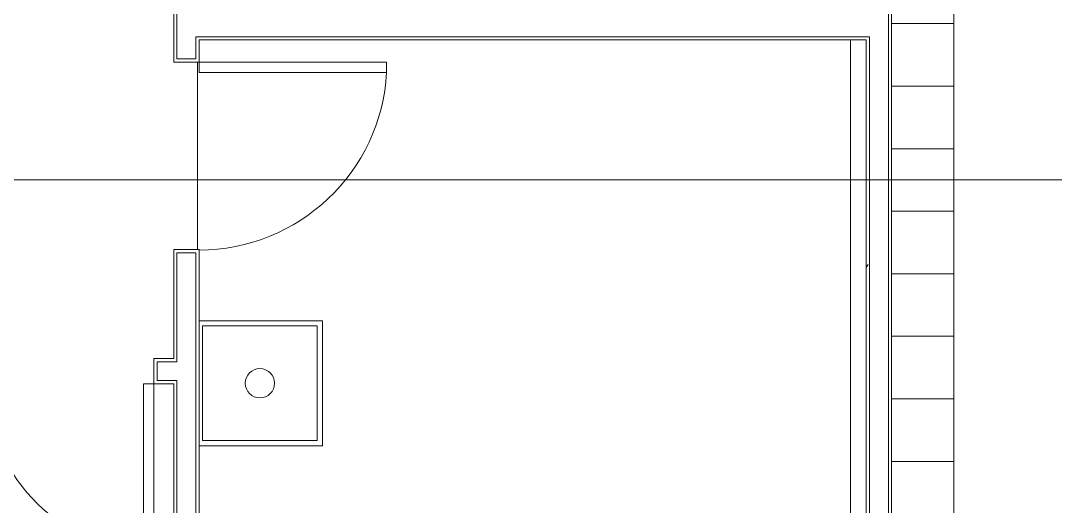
# Model space of a CAD drawing. Header units: inches. Extents: x 25369 to 33161, y -23509 to -20274.
# Drawn here: x 31069.7 to 31268.4, y -22651.3 to -22558.1 of the extents above; entities that cross this region are included whole.
import ezdxf

# ---------------------------------------------------------------- set-up
doc = ezdxf.new("R2010")
doc.units = ezdxf.units.IN
doc.header["$MEASUREMENT"] = 0
for name, color, linetype, lineweight in [('A-AREA', 32, 'Continuous', 70), ('A-DOOR', 31, 'Continuous', 13), ('A-FLOR', 192, 'Continuous', 13), ('A-WALL', 113, 'Continuous', 13), ('A-WALL-PATT', 111, 'Continuous', 25), ('G-ANNO-SYMB', 111, 'Continuous', 9), ('I-FURN', 30, 'Continuous', 13), ('I-WALL', 2, 'Continuous', 13), ('P-SANR-FIXT', 6, 'Continuous', 13)]:
    doc.layers.add(name, color=color, linetype=linetype, lineweight=lineweight)
pattern_1 = [(0, (5929.126, 0), (61.44, 15.36), [2.534, -43.546, 2.534, -43.546, -245.76]), (0, (5929.126, 0), (61.44, 15.36), [-92.16, 2.534, -89.626, 2.534, -43.546, -107.52]), (0, (5929.126, 0), (61.44, 15.36), [-230.4, 2.534, -28.186, 2.534, -74.266]), (120, (5952.166, 7.68), (-44.02215, 45.528601), [2.534, -43.546, 2.534, -43.546, -245.76]), (120, (5952.166, 7.68), (-44.02215, 45.528601), [-92.16, 2.534, -89.626, 2.534, -43.546, -107.52]), (120, (5952.166, 7.68), (-44.02215, 45.528601), [-230.4, 2.534, -28.186, 2.534, -74.266]), (240, (5959.846, 38.4), (-17.41785, -60.888601), [2.534, -43.546, 2.534, -43.546, -245.76]), (240, (5959.846, 38.4), (-17.41785, -60.888601), [-92.16, 2.534, -89.626, 2.534, -43.546, -107.52]), (240, (5959.846, 38.4), (-17.41785, -60.888601), [-230.4, 2.534, -28.186, 2.534, -74.266])]

# ---------------------------------------------------------------- blocks, each defined once
blk = doc.blocks.new('Locker-Double Stacked - 12_ x 12_-11070-Overall Floor Plan')
at = {"layer": 'I-FURN', "color": 43, "lineweight": 9}
for p, q in [((6, 6), (-6, 6)), ((-6, 6), (-6, -6)), ((6, -6), (6, 6)), ((-6, -6), (6, -6))]:
    blk.add_line(p, q, dxfattribs=at)
blk = doc.blocks.new('Locker Rooms and Restrooms_rvt-2-Overall Floor Plan')
at = {"color": 43, "lineweight": 9, "rotation": 270}
for p in [(25313.77, -22552.68), (25313.77, -22564.68), (25313.77, -22576.68), (25313.77, -22588.68), (25313.77, -22600.68), (25313.77, -22612.68), (25313.77, -22624.68), (25313.77, -22636.68), (25313.77, -22648.68)]:
    blk.add_blockref('Locker-Double Stacked - 12_ x 12_-11070-Overall Floor Plan', p, dxfattribs=at)
blk = doc.blocks.new('Struct_Xcel_Sports Complex_rvt-2-Overall Floor Plan')
at = {"layer": 'A-FLOR', "color": 43, "lineweight": 9}
blk.add_line((25174.52, -22602.05), (25174.52, -22566.05), dxfattribs=at)
blk = doc.blocks.new('Single-Flush - 32_ x 84_-1272610-Overall Floor Plan')
at = {"layer": 'A-DOOR', "color": 7}
for p, q in [((14, -2.44), (14, -34.44)), ((16, -2.44), (14, -2.44)), ((16, -2.44), (16, -34.44)), ((16, -34.44), (14, -34.44))]:
    blk.add_line(p, q, dxfattribs=at)
at = {"layer": 'A-DOOR', "color": 43, "lineweight": 9}
blk.add_arc((16, -2.44), 32.07, 180, 266.4241, dxfattribs=at)
blk = doc.blocks.new('Single-Flush - 36_ x 84_-1318909-Overall Floor Plan')
at = {"layer": 'A-DOOR', "color": 7}
for p, q in [((16, -2.44), (16, -38.45)), ((18, -2.44), (16, -2.44)), ((18, -2.44), (18, -38.45)), ((18, -38.45), (16, -38.45))]:
    blk.add_line(p, q, dxfattribs=at)
at = {"layer": 'A-DOOR', "color": 43, "lineweight": 9}
blk.add_arc((18, -2.44), 36.07, 180, 266.8211, dxfattribs=at)
blk = doc.blocks.new('Basin_Mop_Service-24x24-Zurn-Z1996-24 - 24 x 24 x 10-1384526-Overall Floor Plan')
at = {"layer": 'P-SANR-FIXT', "color": 43, "lineweight": 9}
for p, q in [((-11.69, 12), (12, 12)), ((12, 12), (12, -12)), ((-11, -11), (-11, 11)), ((-11, 11), (11, 11)), ((11, 11), (11, -11)), ((11, -11), (-11, -11)), ((12, -12), (-11.69, -12))]:
    blk.add_line(p, q, dxfattribs=at)
blk.add_circle((0, 0), 2.81, dxfattribs=at)

msp = doc.modelspace()

# ---------------------------------------------------------------- hatches: boundary and pattern name
at = {"layer": 'A-WALL-PATT', "lineweight": 9}
h = msp.add_hatch(dxfattribs=at)
h.set_pattern_fill('FP_17', color=253, style=0, pattern_type=2)
h.set_pattern_definition(pattern_1)
h.paths.add_polyline_path([(31099.7, -22787.3), (31099.7, -22627.18), (31099.08, -22627.18), (31099.08, -22787.3)], flags=0)
h.paths.add_polyline_path([(31099.7, -22623.55), (31099.7, -22602.68), (31101.52, -22602.68), (31101.52, -22602.05), (31099.08, -22602.05), (31099.08, -22623.55)], flags=0)
h.paths.add_polyline_path([(31099.95, -22566.05), (31101.52, -22566.05), (31101.52, -22565.43), (31099.7, -22565.43), (31099.7, -22553.68), (31101.52, -22553.68), (31101.52, -22553.05), (31099.08, -22553.05), (31099.08, -22566.05)], flags=0)
h.paths.add_polyline_path([(31101.52, -22517.05), (31101.52, -22516.43), (31099.7, -22516.43), (31099.7, -22405.68), (31101.52, -22405.68), (31101.52, -22405.05), (31099.08, -22405.05), (31099.08, -22517.05), (31099.95, -22517.05)], flags=0)
h.paths.add_polyline_path([(31099.08, -22373.05), (31101.52, -22373.05), (31101.52, -22372.43), (31099.7, -22372.43), (31099.7, -22369.55), (31099.08, -22369.55)], flags=0)
h = msp.add_hatch(dxfattribs=at)
h.set_pattern_fill('FP_17', color=253, style=0, pattern_type=2)
h.set_pattern_definition(pattern_1)
h.paths.add_polyline_path([(31103.33, -22787.3), (31103.95, -22787.3), (31103.95, -22602.05), (31101.52, -22602.05), (31101.52, -22602.68), (31103.33, -22602.68), (31103.33, -22786.55)], flags=0)
h.paths.add_polyline_path([(31103.95, -22566.05), (31103.95, -22561.18), (31103.33, -22561.18), (31103.33, -22565.43), (31101.52, -22565.43), (31101.52, -22566.05)], flags=0)
h.paths.add_polyline_path([(31103.33, -22557.55), (31103.95, -22557.55), (31103.95, -22553.05), (31101.52, -22553.05), (31101.52, -22553.68), (31103.33, -22553.68)], flags=0)
h.paths.add_polyline_path([(31101.52, -22517.05), (31103.95, -22517.05), (31103.95, -22405.05), (31101.52, -22405.05), (31101.52, -22405.68), (31103.33, -22405.68), (31103.33, -22516.43), (31101.52, -22516.43)], flags=0)
h.paths.add_polyline_path([(31103.95, -22373.05), (31103.95, -22369.55), (31099.7, -22369.55), (31099.7, -22370.18), (31103.33, -22370.18), (31103.33, -22372.43), (31101.52, -22372.43), (31101.52, -22373.05)], flags=0)
h = msp.add_hatch(dxfattribs=at)
h.set_pattern_fill('FP_17', color=253, style=0, pattern_type=2)
h.set_pattern_definition(pattern_1)
h.paths.add_polyline_path([(31232.08, -22787.3), (31232.7, -22787.3), (31232.7, -22561.18), (31232.08, -22561.18), (31232.08, -22786.55)], flags=0)
h.paths.add_polyline_path([(31232.08, -22557.55), (31232.7, -22557.55), (31232.7, -22369.55), (31232.08, -22369.55), (31232.08, -22556.93)], flags=0)
h = msp.add_hatch(dxfattribs=at)
h.set_pattern_fill('FP_17', color=253, style=0, pattern_type=2)
h.set_pattern_definition(pattern_1)
h.paths.add_polyline_path([(31236.33, -22787.3), (31236.95, -22787.3), (31236.93, -22768.76), (31236.33, -22768.76), (31236.33, -22786.55)], flags=0)
h.paths.add_polyline_path([(31236.93, -22767.96), (31236.95, -22767.96), (31236.95, -22369.55), (31236.33, -22369.55), (31236.33, -22767.96)], flags=0)
h = msp.add_hatch(dxfattribs=at)
h.set_pattern_fill('FP_17', color=253, style=0, pattern_type=2)
h.set_pattern_definition(pattern_1)
h.paths.add_polyline_path([(31095.27, -22625.37), (31095.89, -22625.37), (31095.89, -22623.55), (31099.08, -22623.55), (31099.08, -22622.93), (31095.27, -22622.93)], flags=0)
h.paths.add_polyline_path([(31062.64, -22625.37), (31063.27, -22625.37), (31063.27, -22622.93), (31043.39, -22622.93), (31043.39, -22623.55), (31062.64, -22623.55)], flags=0)
h.paths.add_polyline_path([(30899.45, -22623.55), (31039.77, -22623.55), (31039.77, -22622.93), (30899.45, -22622.93)], flags=0)

# ---------------------------------------------------------------- linework, layer by layer
at = {"layer": 'A-AREA', "color": 43, "lineweight": 9}
msp.add_line((31229.02, -22561.8), (31229.02, -22786.55), dxfattribs=at)
at = {"layer": 'A-WALL', "color": 7}
for p, q in [((31236.33, -22370.3), (31236.33, -22767.96)), ((31099.7, -22553.68), (31099.7, -22565.43)), ((31103.33, -22565.43), (31103.33, -22561.18)), ((31103.33, -22561.18), (31232.7, -22561.18)), ((31232.7, -22561.18), (31232.7, -22787.3)), ((31099.7, -22565.43), (31103.33, -22565.43)), ((31103.33, -22602.68), (31099.7, -22602.68)), ((31099.7, -22602.68), (31099.7, -22623.55)), ((31103.33, -22787.3), (31103.33, -22602.68)), ((31095.89, -22623.55), (31095.89, -22627.18)), ((31099.7, -22623.55), (31095.89, -22623.55)), ((31095.89, -22627.18), (31099.7, -22627.18)), ((31099.7, -22627.18), (31099.7, -22787.3))]:
    msp.add_line(p, q, dxfattribs=at)
at = {"layer": 'G-ANNO-SYMB'}
msp.add_line((32512.73, -22588.63), (27922.79, -22588.63), dxfattribs=at)
at = {"layer": 'I-WALL', "color": 7}
for p, q in [((31236.95, -22767.96), (31236.95, -22370.3)), ((31099.08, -22553.05), (31099.08, -22566.05)), ((31103.95, -22566.05), (31103.95, -22561.8)), ((31103.95, -22561.8), (31232.08, -22561.8)), ((31232.08, -22561.8), (31232.08, -22786.55)), ((31099.08, -22566.05), (31103.95, -22566.05)), ((31103.95, -22602.05), (31099.08, -22602.05)), ((31099.08, -22602.05), (31099.08, -22622.93)), ((31103.95, -22786.55), (31103.95, -22602.05)), ((31099.08, -22622.93), (31095.27, -22622.93)), ((31095.27, -22622.93), (31095.27, -22627.8)), ((31095.27, -22627.8), (31099.08, -22627.8)), ((31099.08, -22627.8), (31099.08, -22786.55))]:
    msp.add_line(p, q, dxfattribs=at)

# ---------------------------------------------------------------- block references
at = {"color": 250, "lineweight": 5}
for name in ['Struct_Xcel_Sports Complex_rvt-2-Overall Floor Plan', 'Locker Rooms and Restrooms_rvt-2-Overall Floor Plan']:
    msp.add_blockref(name, (5929.13, 0), dxfattribs=at)
at = {"layer": 'A-DOOR', "color": 250, "lineweight": 9, "rotation": 90}
msp.add_blockref('Single-Flush - 36_ x 84_-1318909-Overall Floor Plan', (31101.52, -22584.05), dxfattribs=at)
at = {"layer": 'A-DOOR', "color": 250, "lineweight": 9}
msp.add_blockref('Single-Flush - 32_ x 84_-1272610-Overall Floor Plan', (31079.27, -22625.37), dxfattribs=at)
at = {"layer": 'P-SANR-FIXT', "color": 43, "lineweight": 9}
msp.add_blockref('Basin_Mop_Service-24x24-Zurn-Z1996-24 - 24 x 24 x 10-1384526-Overall Floor Plan', (31115.64, -22627.68), dxfattribs=at)

doc.saveas('drawing.dxf')
